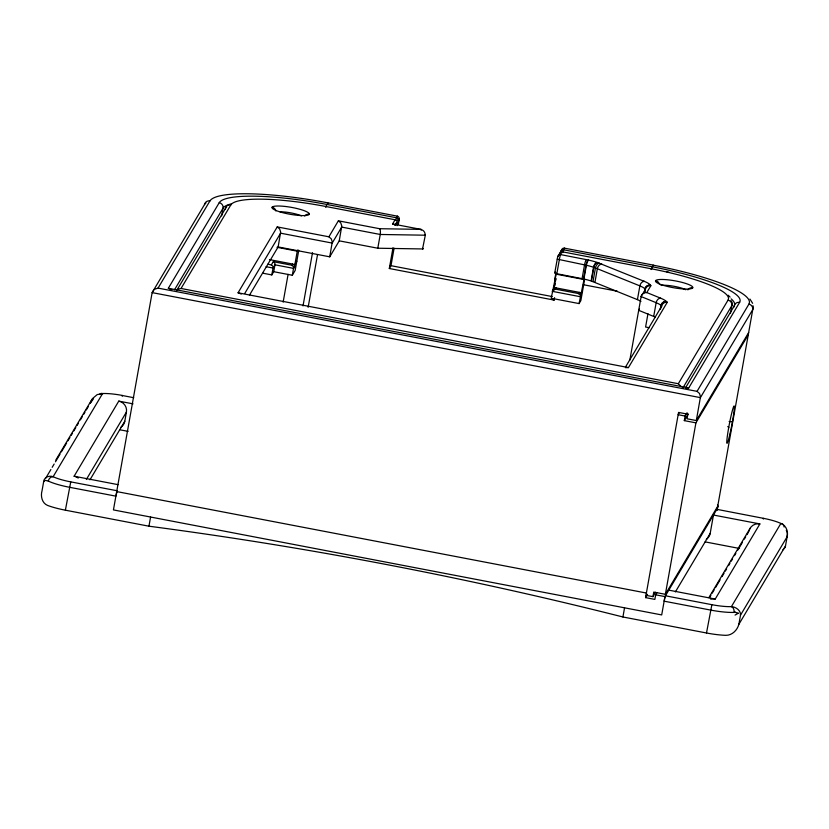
<?xml version="1.0" encoding="UTF-8"?>
<svg xmlns="http://www.w3.org/2000/svg" width="829" height="829" viewBox="0 0 829 829"><rect width="100%" height="100%" fill="white"/><g stroke="black" fill="none" stroke-linecap="round" stroke-linejoin="round"><path stroke-width="1.24" d="M787.249 536.073L785.26 547.254L782.97 549.803M740.504 615.159C741.064 609.895 734.504 606.279 730.701 606.652A23.689 4.394 10.1 0 1 711.873 604.683L665.438 595.792L664.868 597.699L664.143 601.18L710.577 610.071A28.435 5.275 10.1 0 0 734.017 612.413A4.736 3.523 88 0 0 731.406 606.631L780.866 523.462C786.161 525.223 788.534 531.71 787.084 536.829L740.504 615.159L738.867 624.33C737.333 630.144 732.1 635.449 725.8 635.325A28.435 5.275 10.1 0 1 706.495 632.993L622.921 616.983A4085.613 4004.795 30.7 0 0 148.951 526.197L65.377 510.187A28.435 5.275 10.1 0 1 47.533 505.4C42.01 503.162 40.445 496.115 42.02 490.841L43.657 481.68C43.937 476.976 49.885 474.976 53.678 476.965A23.689 4.394 10.1 0 0 70.755 481.877L117.19 490.768L115.894 496.156L69.46 487.265A28.435 5.275 10.1 0 1 48.32 481.058L45.056 480.354L43.657 481.68M122.226 396.252L122.205 395.412A23.689 4.394 10.1 0 0 103.304 393.516M325.704 207.229L325.61 206.452A87.646 16.269 10.1 0 0 230.845 204.918A4.736 4.642 30.7 0 0 225.374 208.607L176.453 290.875M327.859 203.602L327.766 202.825A108.9 20.217 10.1 0 0 209.986 200.919A4.736 4.642 30.7 0 0 204.483 204.608L152.142 292.616L113.438 509.918L661.697 614.931L664.962 596.6L717.292 508.591A113.739 21.119 10.1 0 0 717.531 504.716M395.184 220.535L395.122 219.706L392.604 223.934L421.122 229.405L421.08 230.089M397.34 216.908L397.319 216.068L395.609 220.068M562.342 252.555C561.295 251.177 559.399 257.912 559.285 259.974L556.839 273.725L583.927 279.021A23.481 4.363 10.1 0 1 587.678 279.964A24.269 4.508 10.1 0 1 591.098 280.979L593.543 267.228A4.736 2.767 -72.1 0 1 597.263 262.441A29.129 5.409 10.1 0 0 593.139 261.218A28.227 5.243 10.1 0 0 588.631 260.078A4.736 1.295 -76.8 0 0 586.372 265.259L583.927 279.021M564.508 248.928L564.476 248.089L562.673 252.513M651.086 269.549L651.086 268.741A87.646 16.269 10.1 0 1 728.007 300.15A4.736 4.642 30.7 0 1 731.841 305.621L730.463 313.362M653.242 265.922L653.211 265.083L564.404 248.151A2.373 2.321 30.7 0 0 561.668 250.006L560.715 251.612A2.373 2.321 30.7 0 1 563.44 249.767L652.185 266.762A99.49 18.476 10.1 0 1 739.613 302.367L688.733 387.962L168.328 288.274L219.229 202.69A4.736 4.642 30.7 0 1 223.053 208.162L221.985 214.183M716.919 510.167L716.857 509.338L763.25 518.291A23.689 4.394 10.1 0 1 780.317 523.203L780.866 523.462A4.736 3.907 -63.9 0 1 784.12 527.006M763.354 519.058L763.25 518.291M561.679 250.772L561.741 250.047M559.451 254.876L559.575 253.653L557.606 257.197L554.756 272.876L556.839 273.725M787.291 535.814L787.343 532.881L786.296 530.28M65.377 510.187L70.755 481.877M89.978 479.784L124.796 421.236L126.422 412.075A9.482 9.295 30.7 0 0 118.775 401.122L74.113 476.229A9.482 9.295 30.7 0 1 78.195 478.074M148.951 526.197L150.588 517.027M221.675 215.903L221.83 215.043M225.219 209.468L225.374 208.607A92.413 17.16 10.1 0 1 226.586 207.271M262.948 273.218L271.808 274.917L273.031 268.036L274.959 264.814L293.528 268.368L294.482 266.762L297.259 251.177L277 247.291M271.808 274.917L273.725 271.694L274.959 264.814M249.467 295.155L278.14 246.938L280.658 232.006L279.622 228.897L277.238 226.908L238.058 292.803L628.444 367.579L667.293 302.233L666.423 301.569A28.963 5.378 10.1 0 0 660.62 298.171L646.796 292.544L650.869 285.684L650.433 285.207A27.813 5.161 10.1 0 0 649.439 284.109A28.362 5.264 10.1 0 0 644.309 281.373L597.408 262.492A4.746 2.611 -72.7 0 0 593.844 267.321L591.388 281.083L637.418 299.642A23.927 4.446 10.1 0 1 640.952 301.383M283.145 302.129L288.098 274.347M273.725 271.694L292.305 275.249L293.528 268.368M298.751 250.368L295.176 270.409L292.305 275.249M303.02 305.932L312.502 252.69M308.139 307.321L317.507 254.752M278.14 246.938L329.745 256.824L332.274 241.892L331.258 238.835L328.895 236.804L338.356 220.815L379.609 228.711L421.08 229.364M329.745 256.824L339.248 240.845L341.776 225.965L340.76 222.856L338.398 220.825M339.248 240.845L377.796 248.223L380.242 234.472A4.964 1.544 -83.5 0 0 379.692 228.918M554.58 297.642L554.145 300.088L389.309 268.513L393.008 247.726M397.101 225.685L399.163 218.856A2.373 2.321 30.7 0 0 397.246 216.131L327.766 202.825M389.309 268.513L390.987 265.684L394.096 248.213M398.324 224.504L399.215 218.897M377.796 248.223L422.552 248.949L425.422 234.669M579.067 303.58L584.03 279.508L556.166 274.171L551.202 298.243L579.067 303.58L580.86 300.575L584.642 279.321M554.788 279.249L555.803 273.518M553.803 289.456L555.762 278.451M553.813 290.647L554.425 287.207M554.632 286.067L555.057 283.653M555.492 281.228L555.917 278.813M582.103 278.565L584.549 264.814A4.767 1.005 -77.6 0 1 586.321 259.746M583.554 278.927L586.01 265.176A4.746 1.482 -76.3 0 1 588.248 260.14M593.015 281.57L595.471 267.808A4.777 3.078 -70.7 0 1 599.502 263.145M594.932 282.368L597.377 268.617A4.746 3.544 -67.6 0 1 601.854 264.099M637.418 299.642L639.874 285.891A4.736 3.513 -67.8 0 1 643.636 281.435M629.833 360.159L641.138 296.575L645.335 289.497A4.767 4.673 -14.5 0 1 650.869 285.704M644.288 292.813L644.962 289.062A4.736 4.601 -29.1 0 1 650.413 285.166A4.746 4.57 -36.6 0 0 645.003 289.145L644.568 291.653M644.889 292.005L645.014 289.145M647.967 313.735L645.594 327.03L649.283 327.735M655.273 317.134A24.279 4.508 10.1 0 0 653.698 316.44L656.154 302.689A4.736 3.523 -67.8 0 1 660.599 298.171M660.298 309.227L660.972 305.476A4.736 4.539 -41.2 0 1 666.361 301.507M660.412 309.362L661.086 305.611A4.746 4.466 -48.1 0 1 666.423 301.58M622.921 616.983L624.548 607.823M656.982 592.621L655.677 594.818L654.858 599.398L645.573 597.626L678.568 412.417L687.852 414.189L687.034 418.78L696.319 420.552L748.66 332.543M645.978 595.326L652.951 596.662L653.76 592.082L665.376 594.3L717.707 506.291M748.245 334.843L695.914 422.852L684.308 420.624L685.117 416.044L687.086 412.738M665.376 594.3L695.914 422.852M696.319 420.552L700.484 396.873L699.562 393.547L697.054 391.35L158.038 288.109L209.944 200.908M734.007 306.927L734.162 306.067A94.775 17.596 10.1 0 0 731.178 298.886M728.66 427.826L728.732 427.412A4.736 0.777 10.2 0 0 727.696 426.655M675.386 591.916L710.194 533.379L713.458 515.037L759.892 523.928L715.23 599.046A9.482 9.295 30.7 0 0 710.785 599.253M716.992 510.312L752.742 309.621A113.739 21.119 10.1 0 0 752.97 305.746M706.495 632.993L711.873 604.683M557.202 259.125L586.372 265.259A23.481 4.363 10.1 0 1 590.124 266.213A24.269 4.508 10.1 0 1 593.554 267.228M560.259 253.291L560.684 251.664M326.129 206.763L326.802 204.442L396.283 217.747A2.373 2.321 30.7 0 1 398.2 220.483M651.511 269.083L652.185 266.762M398.998 220.721L397.744 220.11M554.736 272.917L555.233 272.067M552.052 299.279L554.145 300.088M557.834 256.451L557.855 256.43A2.373 2.321 30.7 0 1 560.58 254.586L588.445 260.037M639.48 308.999L638.693 310.326L653.708 316.45M55.833 460.054L92.433 398.614L97.211 394.594L103.293 393.516M45.626 478.364L50.87 469.535M52.186 467.328L54.154 464.022M55.46 461.815L60.061 454.095M61.367 451.888L66.621 443.059M67.926 440.852L69.895 437.546M71.211 435.339L72.527 433.132M73.833 430.925L75.802 427.619M77.118 425.412L78.423 423.204M80.392 419.888L82.361 416.583M83.677 414.376L84.983 412.168M86.299 409.961L88.268 406.656M174.525 289.767L223.053 208.162A94.775 17.596 10.1 0 1 231.084 203.924M176.453 290.533L178.525 289.031L181.033 288.482L230.835 204.908M86.361 479.452L126.422 412.075M117.19 490.768L116.702 491.576L646.392 593.036M244.752 293.456L280.585 233.187L332.201 243.073L341.703 227.094L380.242 234.472L424.997 235.198M269.466 259.601L292.575 264.026L291.849 265.228L273.28 261.674L271.363 264.897L267.881 264.233M294.896 264.472L296.813 261.249M395.319 225.333L397.008 222.483A2.373 2.321 30.7 0 0 395.081 219.768L325.61 206.452M556.124 287.912L555.399 289.114L578.621 293.57L579.336 292.357L556.124 287.912A2.373 2.321 30.7 0 0 553.389 289.756M581.657 292.803L582.486 291.404M625.854 366.449L661.739 306.098L661.086 305.611M181.136 288.492L678.319 383.723L728.017 300.15M682.92 387.889L731.841 305.621A92.413 17.16 10.1 0 0 730.919 300.626M685.635 387.671L734.162 306.067A4.736 4.642 30.7 0 1 739.623 302.378M679.469 412.51L678.153 414.707L685.117 416.044M697.054 391.35L748.908 304.15A4.736 4.642 30.7 0 1 752.742 309.621L700.401 397.63L152.142 292.616L154.184 289.425L157.987 288.109M684.308 420.624L688.225 414.023M645.573 597.626L647.532 594.32M652.951 596.662L655.563 592.269M708.847 597.657L750.224 528.073M709.572 597.595L710.878 595.388M712.194 593.181L714.163 589.865M715.479 587.657L720.08 579.927M722.049 576.611L724.018 573.295M725.334 571.088L726.639 568.881M728.618 565.565L729.924 563.357M731.24 561.14L732.556 558.933M734.525 555.627L735.841 553.409M737.81 550.104L742.411 542.363M744.38 539.057L745.696 536.84M747.002 534.632L748.318 532.425M738.867 624.33L785.446 545.99M91.832 399.516L90.237 403.34L93.542 398.687M559.513 253.633L559.523 253.612A2.373 2.321 30.7 0 1 562.249 251.788L651.024 268.731M122.122 395.474L133.738 397.702M397.516 223.219L395.858 223.27M389.796 266.285L390.511 265.86M625.387 367.651L628.444 367.579M685.718 388.013L688.733 387.962M422.552 248.949L423.412 248.773L422.738 248.327M644.268 281.373L644.309 281.373A4.715 3.648 -76.8 0 0 643.636 281.29M168.328 288.274L171.779 289.756M238.058 292.803L241.291 294.046M735.665 612.476L738.535 613.263M583.243 284.699L617.387 291.238M277.238 226.908L328.854 236.793M552.435 291.373L580.29 296.709M390.987 265.684L552.228 296.575M266.068 266.71L273.031 268.036M118.775 401.122L133.013 403.847M119.677 429.743L128.112 431.36M705.085 541.876L739.52 548.477M74.113 476.229L118.06 484.654M668.796 590.144L715.23 599.046M655.677 594.818L664.962 596.6M593.844 267.321L639.874 285.891A23.927 4.446 10.1 0 1 644.174 288.181A23.347 4.332 10.1 0 1 644.962 289.062M395.785 223.789L396.842 224.348L397.06 222.524M641.138 296.575L656.154 302.689A24.124 4.477 10.1 0 1 660.993 305.486M678.319 383.723L681.251 386.728M728.194 295.228L730.09 297.124M749.934 299.041L752.618 303.31M271.352 265.207A3.14 2.021 -89.1 0 1 273.238 268.005M273.269 261.985A3.14 2.021 -89.1 0 1 275.155 264.783M291.839 265.539A3.14 2.021 -89.1 0 1 293.735 268.337M297.093 250.99A3.14 2.021 -89.1 0 1 297.943 249.933M292.575 264.026A2.373 2.321 30.7 0 1 294.482 266.762M578.611 293.87A3.14 2.021 -89.1 0 1 580.497 296.668M552.228 291.259A3.14 2.332 -67.8 0 1 555.295 289.414M583.865 279.321A3.14 2.021 -89.1 0 1 584.124 278.855M556.093 273.145A2.477 1.834 -67.8 0 1 556.269 274.15M661.697 306.088A4.798 4.663 -27.4 0 1 667.293 302.264M641.014 296.554A4.964 4.622 -50.9 0 1 646.765 292.678M421.039 229.623A4.912 4.466 75.9 0 1 425.153 234.918M661.034 285.456A14.217 2.642 10.1 0 1 673.49 286.192A14.217 2.642 10.1 0 1 685.78 289.756M279.922 211.789A14.217 2.642 10.1 0 1 301.445 215.882M687.883 289.891A4.736 4.642 30.7 0 1 692.723 287.818M655.615 280.637A4.736 4.632 36.5 0 1 659.293 283.922M272.078 207.25A4.736 4.642 30.7 0 1 275.881 210.97M304.689 215.996A4.736 4.653 24.5 0 1 309.258 214.286M579.336 292.357A2.373 2.321 30.7 0 1 581.253 295.093M392.604 224.234A3.14 2.332 -67.8 0 1 394.677 225.136M732.494 421.37A4.736 0.881 10.1 0 1 729.116 421.557M710.194 533.379A9.482 9.295 30.7 0 1 706.318 539.337M748.981 531.327A9.482 9.295 30.7 0 1 759.892 523.928M738.038 613.294A30.632 7.243 -8.9 0 1 735.064 615.066M124.796 421.236A9.482 9.295 30.7 0 1 120.92 427.204M734.359 612.02A16.839 7.243 -34 0 1 735.136 612.071M735.437 612.299A19.181 7.067 -27.3 0 1 735.831 612.351M99.635 394.303A4.736 3.523 88 0 1 102.599 393.537L53.139 476.706A4.736 3.907 -63.9 0 0 48.32 481.058M204.483 204.608A113.739 21.119 10.1 0 1 205.965 202.95M666.589 271.736A113.739 21.119 10.1 0 1 669.117 272.295M653.138 265.166A108.9 20.217 10.1 0 1 748.867 304.139M219.239 202.69A99.49 18.476 10.1 0 1 326.802 204.442M663.956 285.508A18.953 3.523 10.1 0 0 692.795 287.663A18.953 3.523 10.1 0 0 665.697 279.622A18.953 3.523 10.1 0 0 663.956 285.508M280.762 212.131A18.953 3.523 10.1 0 0 309.31 214.131A18.953 3.523 10.1 0 0 281.87 206.141A18.953 3.523 10.1 0 0 280.762 212.131M729.872 434.261A18.953 1.295 -79.2 0 0 734.152 405.982A18.953 1.295 -79.2 0 0 727.717 433.546A18.953 1.295 -79.2 0 0 729.872 434.261"/></g></svg>
